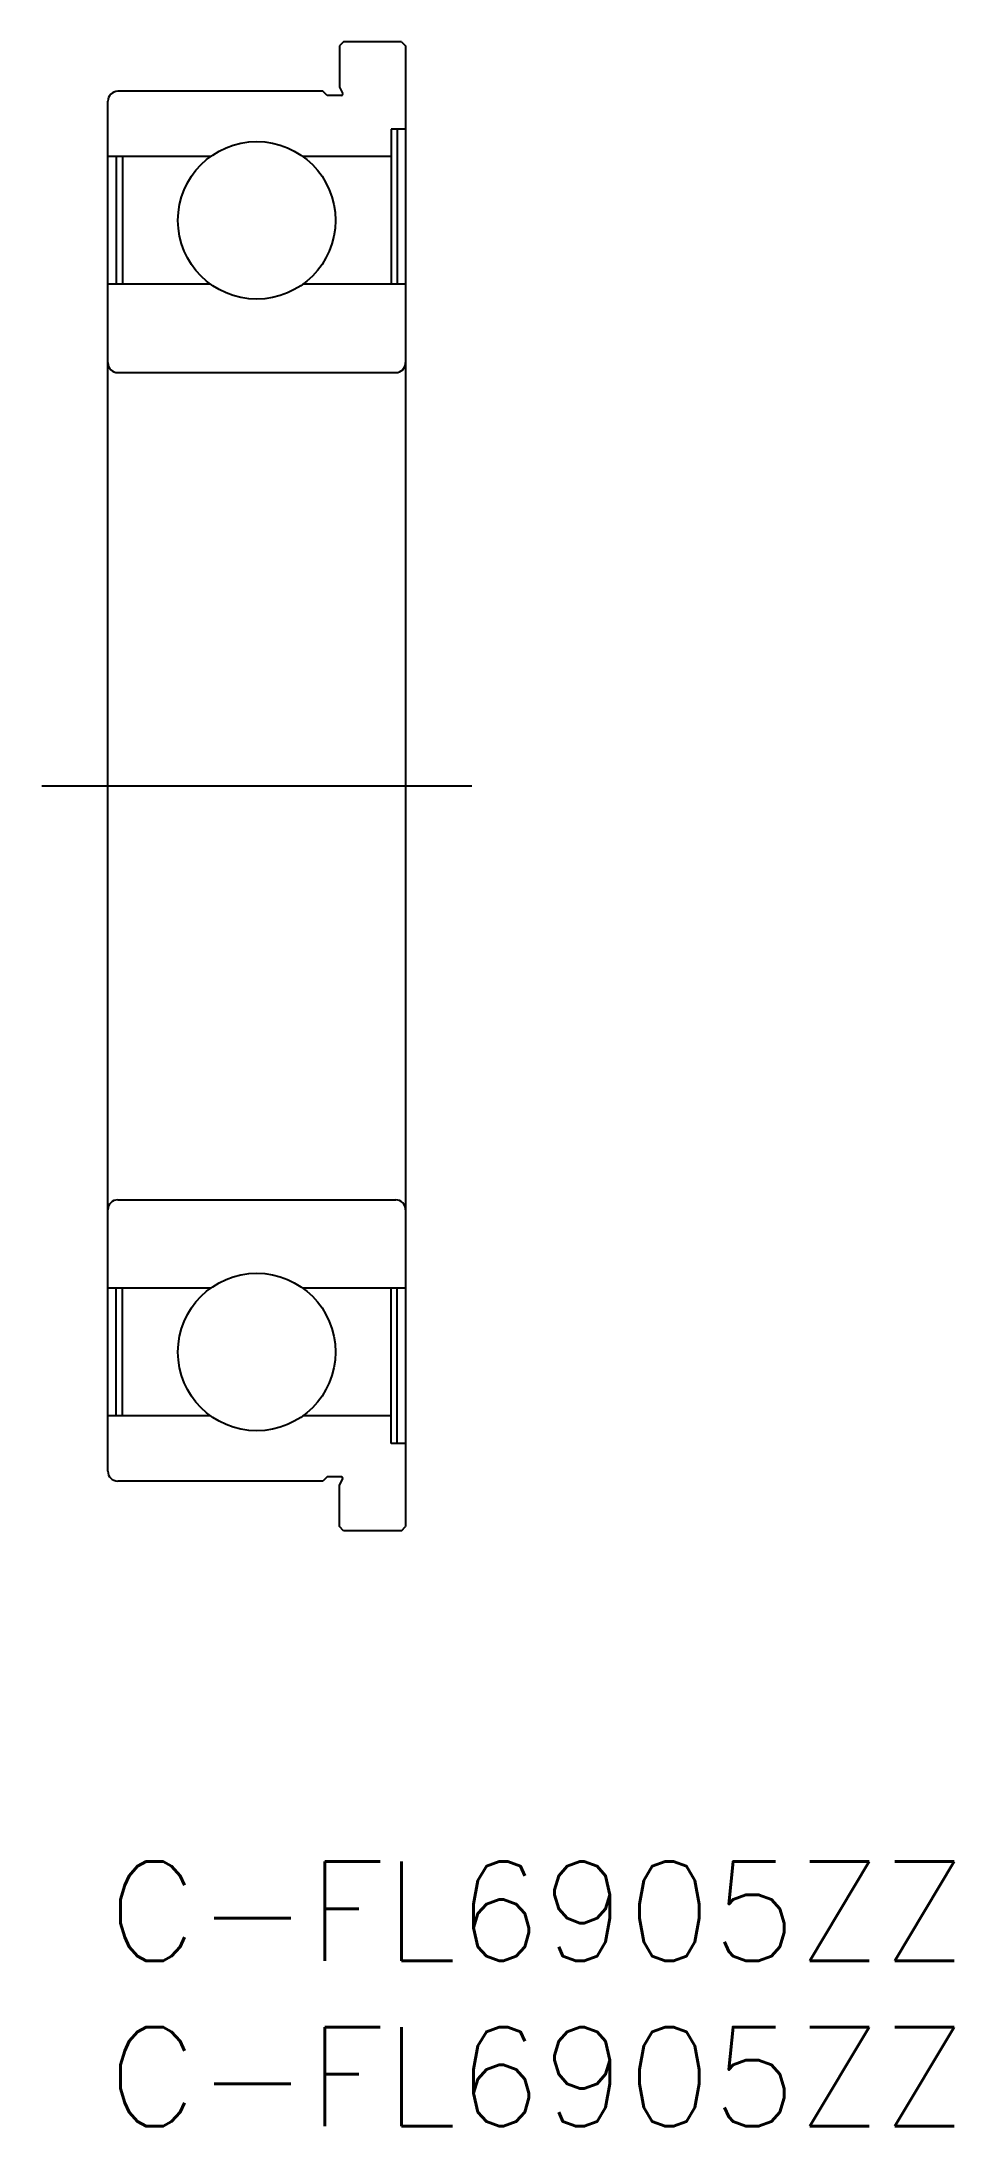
# Model space of a CAD drawing. Extents: x -2 to 25.6, y -8 to 55.
import ezdxf

# ---------------------------------------------------------------- set-up
doc = ezdxf.new("R2010")
doc.units = 0
doc.header["$LTSCALE"] = 0.5
doc.linetypes.add('CENTER', pattern=[50.8, 31.75, -6.35, 6.35, -6.35])
for name, color, linetype in [('MSM_CENTER', 1, 'CENTER'), ('MSM_CONTINUOUS', 7, 'CONTINUOUS'), ('MSM_PART_NUMBER', 7, 'CONTINUOUS')]:
    doc.layers.add(name, color=color, linetype=linetype)
doc.styles.get("Standard").update_dxf_attribs({"font": 'txt.shx', "height": 3, "bigfont": 'bigfont.shx'})

# ---------------------------------------------------------------- blocks, each defined once
blk = doc.blocks.new('*U9')
at = {"layer": 'MSM_PART_NUMBER'}
blk.add_text('C-FL6905ZZ', height=3, dxfattribs=at).set_placement((0, -3))
blk = doc.blocks.new('*U10')
at = {"layer": 'MSM_PART_NUMBER'}
blk.add_text('C-FL6905ZZ', height=3, dxfattribs=at).set_placement((0, -8))

msp = doc.modelspace()

# ---------------------------------------------------------------- linework, layer by layer
at = {"layer": 'MSM_CENTER'}
msp.add_line((11, 32.5), (-2, 32.5), dxfattribs=at)
at = {"layer": 'MSM_CONTINUOUS'}
for p, q in [((7.125, 55), (7, 54.875)), ((7, 54.875), (7, 53.625)), ((8.875, 55), (7.125, 55)), ((8.875, 55), (9, 54.875)), ((9, 54.875), (9, 10.125)), ((7, 53.625), (7.098, 53.429)), ((0, 11.8), (0, 53.2)), ((6.5, 53.5), (0.3, 53.5)), ((6.625, 53.375), (6.5, 53.5)), ((7.064, 53.375), (6.625, 53.375)), ((8.563, 52.36), (8.563, 47.671)), ((9, 52.36), (8.563, 52.36)), ((8.75, 52.36), (8.75, 47.671)), ((3.106, 51.53), (0, 51.53)), ((0.25, 51.53), (0.25, 47.67)), ((0.438, 51.53), (0.438, 47.67)), ((8.563, 51.53), (5.894, 51.53)), ((3.106, 47.67), (0, 47.67)), ((9, 47.67), (5.894, 47.67)), ((0.3, 45), (8.7, 45)), ((0.3, 20), (8.7, 20)), ((3.106, 17.33), (0, 17.33)), ((0.25, 13.47), (0.25, 17.33)), ((0.438, 13.47), (0.438, 17.33)), ((9, 17.33), (5.894, 17.33)), ((8.563, 12.64), (8.563, 17.329)), ((8.75, 12.64), (8.75, 17.329)), ((3.106, 13.47), (0, 13.47)), ((8.563, 13.47), (5.894, 13.47)), ((9, 13.338), (9, 12.338)), ((9, 12.64), (8.563, 12.64)), ((6.5, 11.5), (0.3, 11.5)), ((6.625, 11.625), (6.5, 11.5)), ((7.064, 11.625), (6.625, 11.625)), ((7, 11.375), (7.098, 11.571)), ((7, 10.125), (7, 11.375)), ((7.125, 10), (7, 10.125)), ((8.875, 10), (9, 10.125)), ((8.875, 10), (7.125, 10))]:
    msp.add_line(p, q, dxfattribs=at)
for centre in [(4.5, 49.6), (4.5, 15.4)]:
    msp.add_circle(centre, 2.381, dxfattribs=at)
for centre, radius, start, end in [((0.3, 53.2), 0.3, 90, 180), ((7.064, 53.412), 0.0375, 270, 26.56505), ((0.3, 45.3), 0.3, 180, 270), ((8.7, 45.3), 0.3, 270, 0), ((0.3, 19.7), 0.3, 90, 180), ((8.7, 19.7), 0.3, 0, 90), ((0.3, 11.8), 0.3, 180, 270), ((7.064, 11.588), 0.0375, 333.43495, 90)]:
    msp.add_arc(centre, radius, start, end, dxfattribs=at)

# ---------------------------------------------------------------- block references
for name in ['*U9', '*U10']:
    msp.add_blockref(name, (0, 0), dxfattribs=at)

doc.saveas('drawing.dxf')
